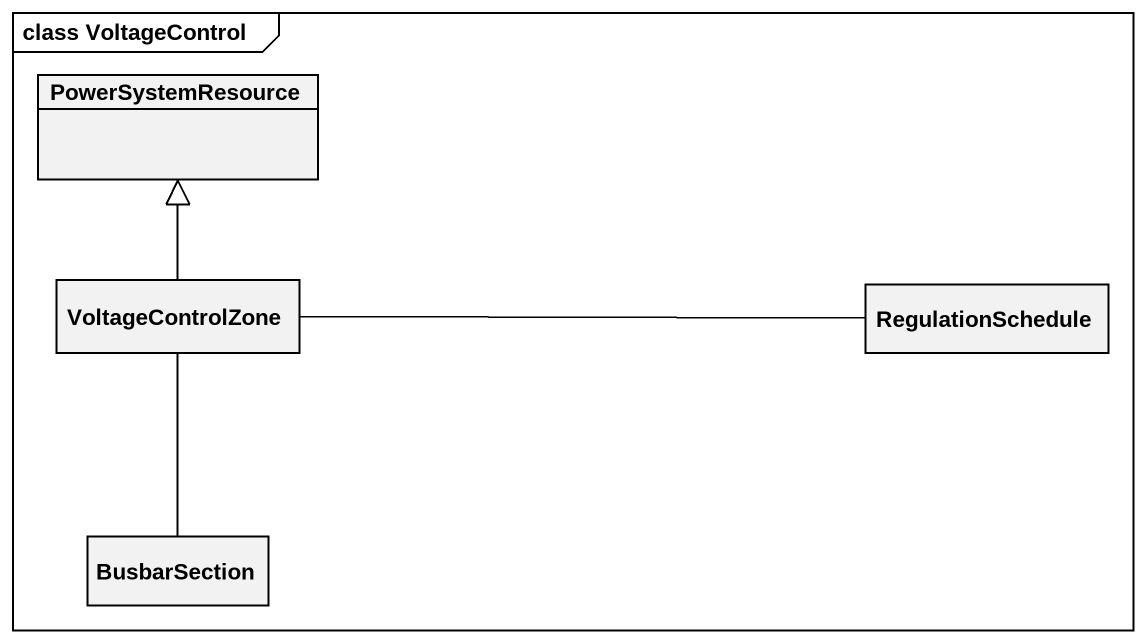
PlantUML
@startuml
mainframe class VoltageControl
hide circle
hide empty members
class PowerSystemResource
class VoltageControlZone
class RegulationSchedule
class BusbarSection
VoltageControlZone -up-|> PowerSystemResource
RegulationSchedule -left- VoltageControlZone
BusbarSection -up- VoltageControlZone
@enduml
